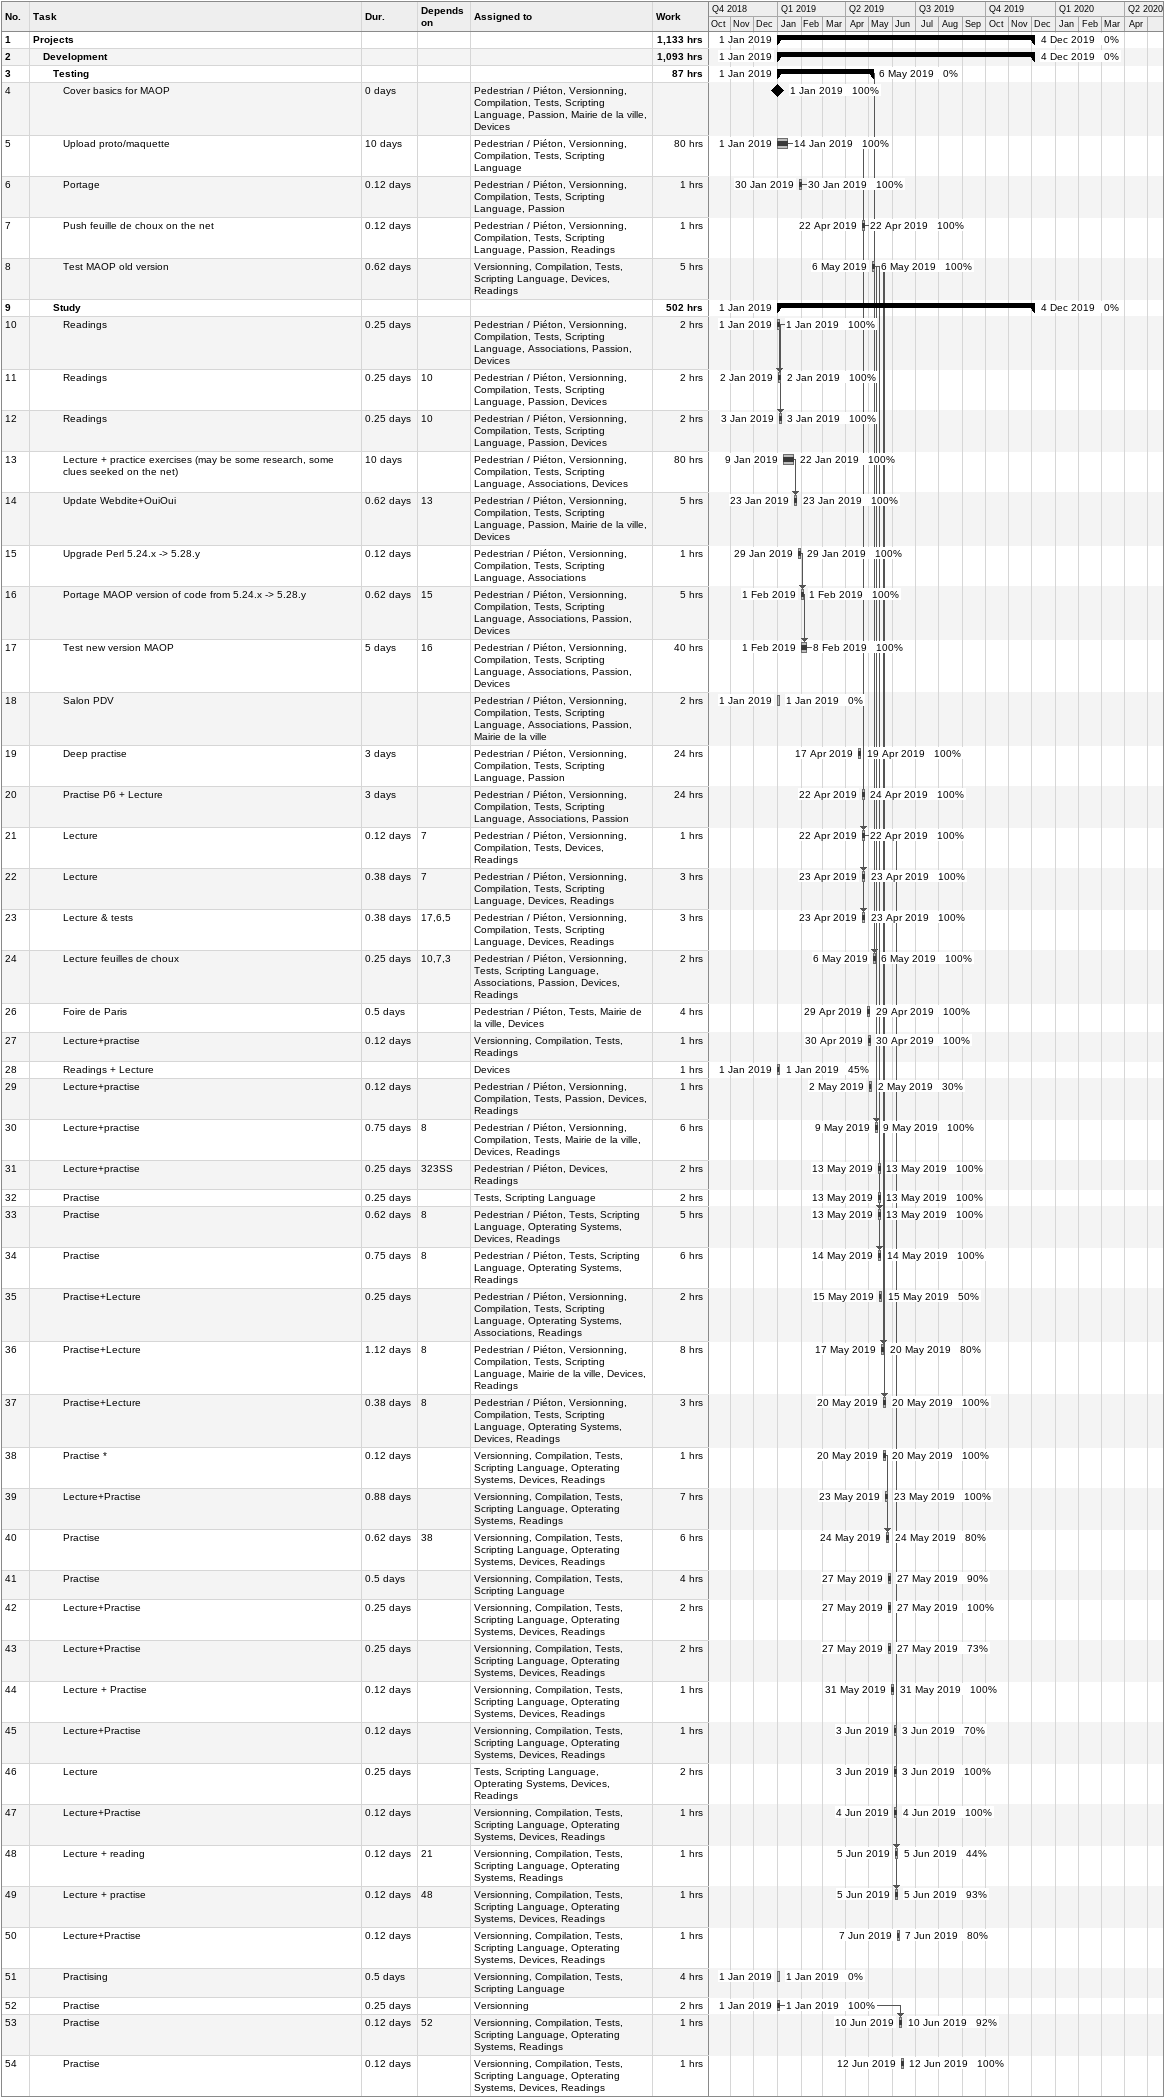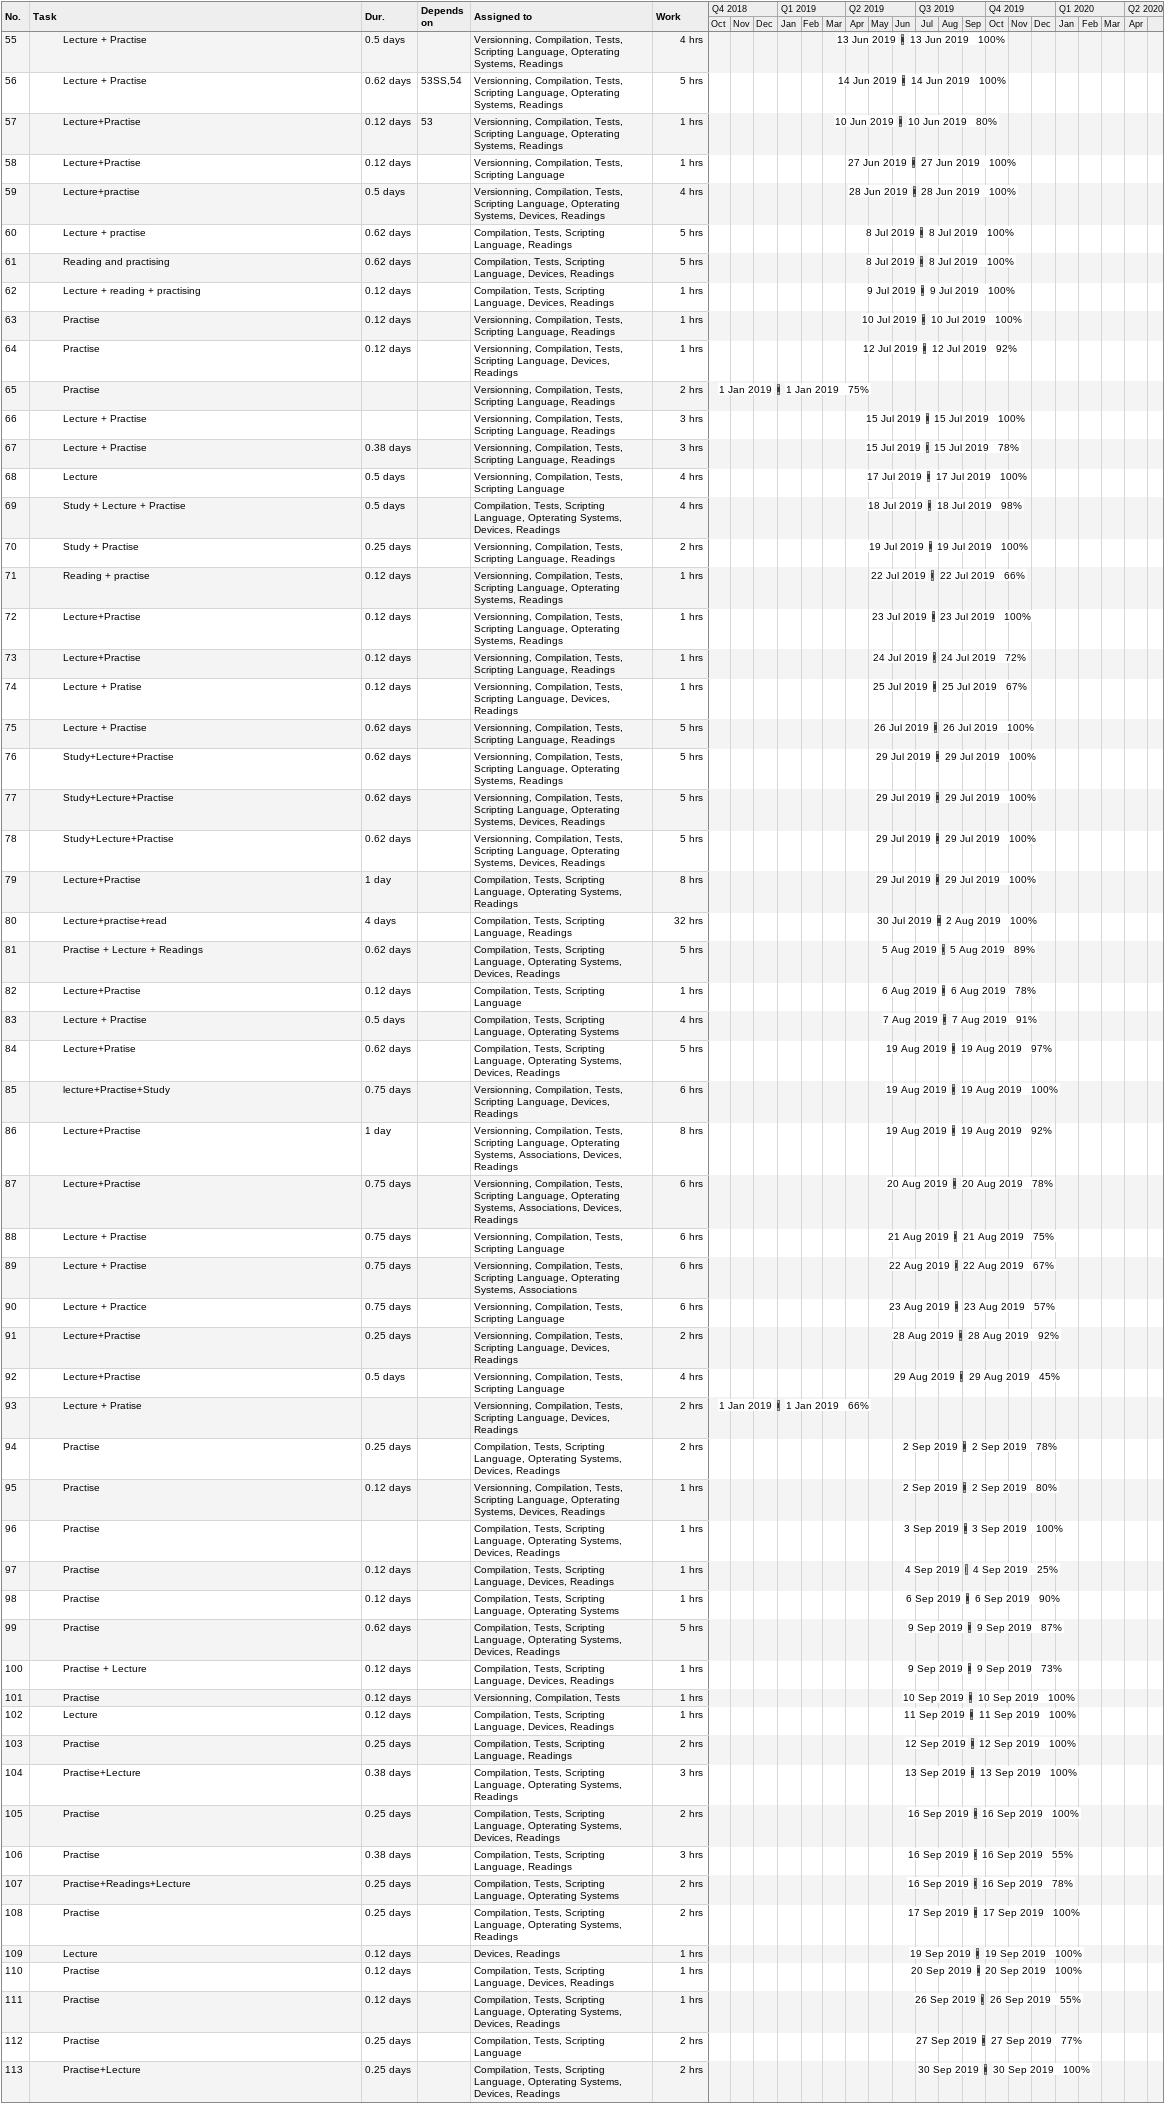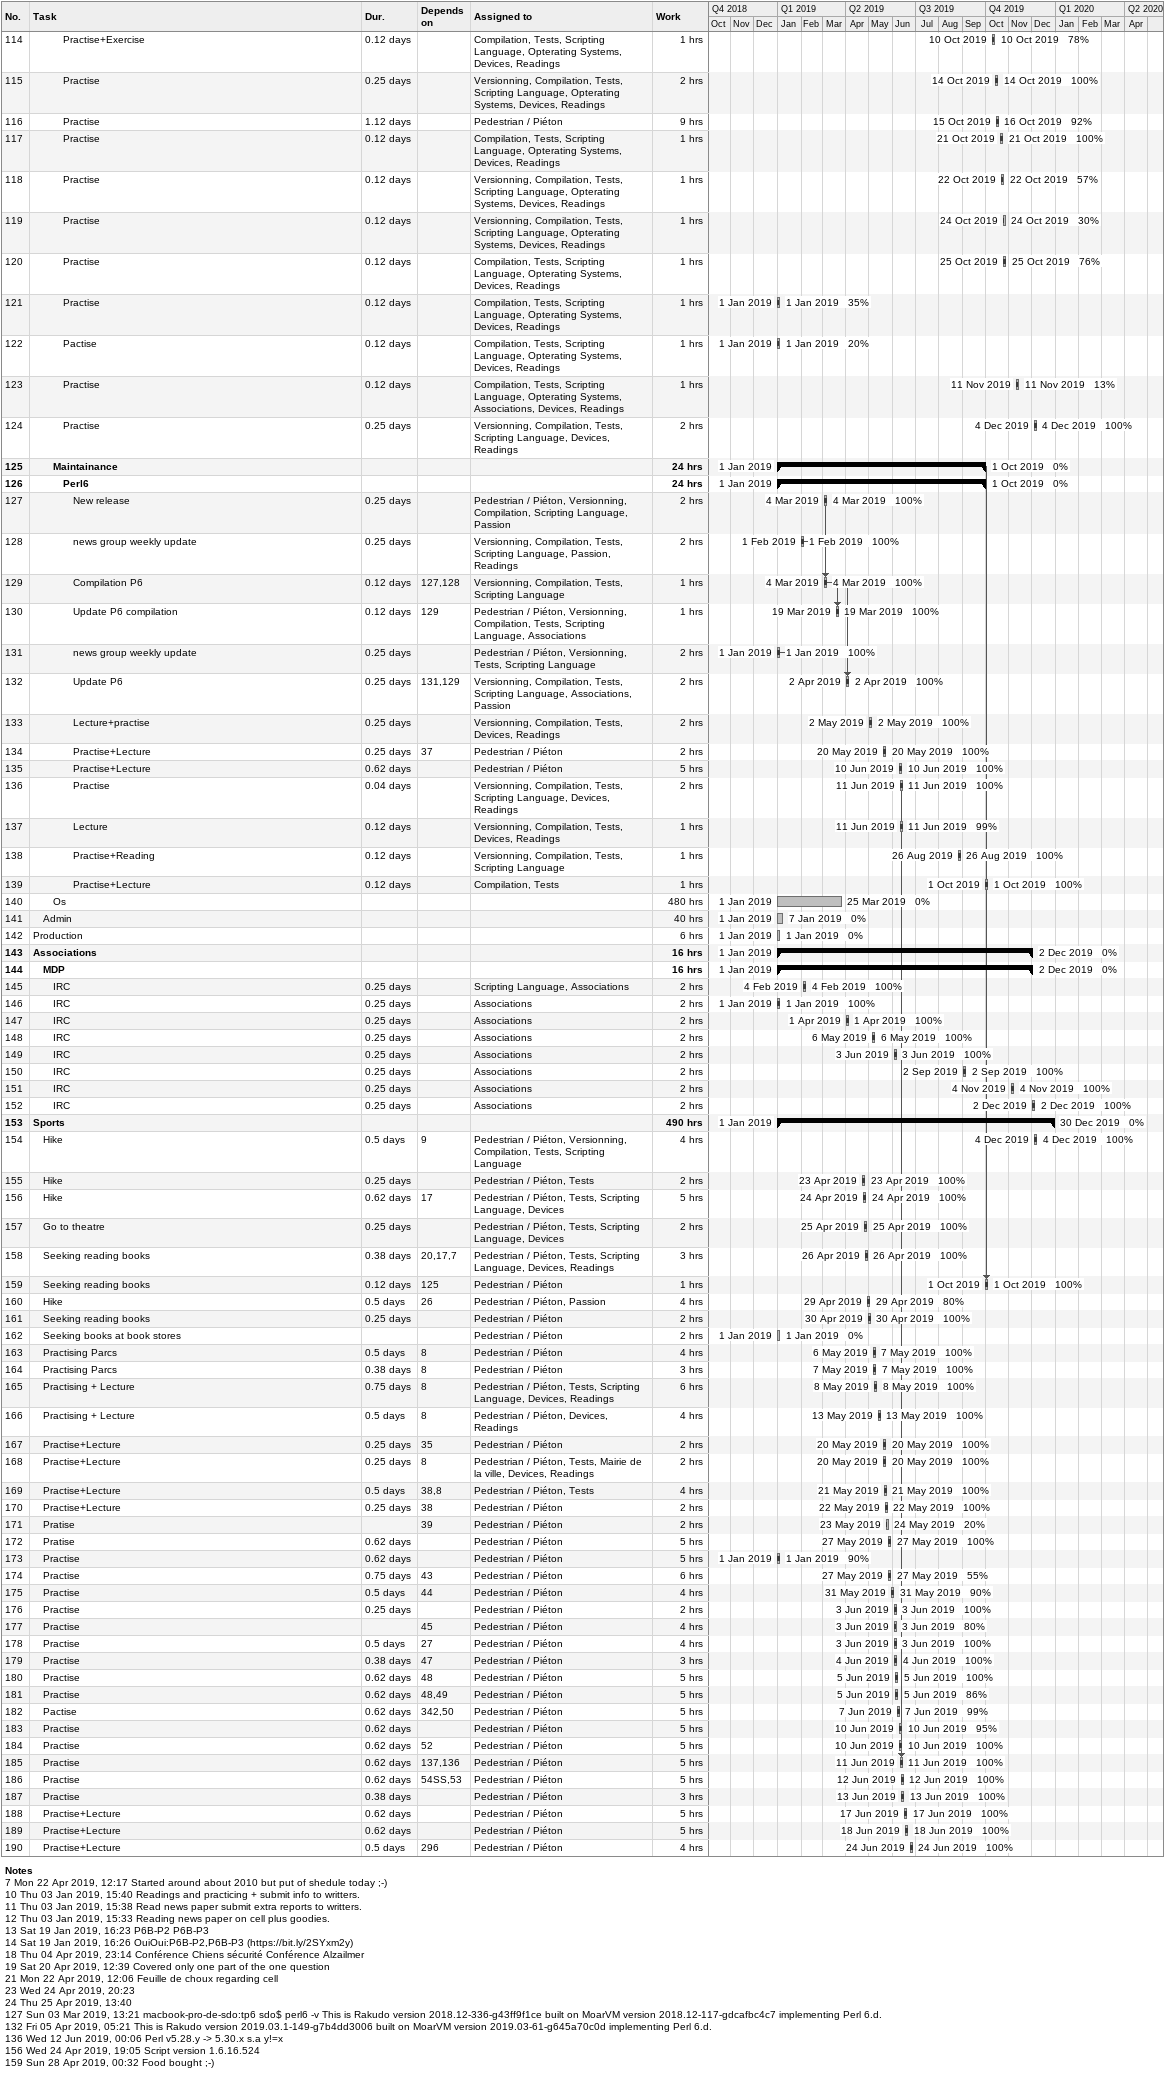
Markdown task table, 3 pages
| ID | Level | Task | Duration | Start | Finish | Predecessors | Resources | % complete | Work (h) |
|---|---|---|---|---|---|---|---|---|---|
| 1 | 1 | **Projects** |  | 2019-01-01 | 2019-12-04 |  |  | 0 | 1133 |
| 2 | 2 | **Development** |  | 2019-01-01 | 2019-12-04 |  |  | 0 | 1093 |
| 3 | 3 | **Testing** |  | 2019-01-01 | 2019-05-06 |  |  | 0 | 87 |
| 4 | 4 | Cover basics for MAOP | 0d | 2019-01-01 | 2019-01-01 |  | Pedestrian / Piéton, Versionning, Compilation, Tests, Scripting Language, Passion, Mairie de la ville, Devices | 100 |  |
| 5 | 4 | Upload proto/maquette | 10d | 2019-01-01 | 2019-01-14 |  | Pedestrian / Piéton, Versionning, Compilation, Tests, Scripting Language | 100 | 80 |
| 6 | 4 | Portage | 0.12d | 2019-01-30 | 2019-01-30 |  | Pedestrian / Piéton, Versionning, Compilation, Tests, Scripting Language, Passion | 100 | 1 |
| 7 | 4 | Push feuille de choux on the net | 0.12d | 2019-04-22 | 2019-04-22 |  | Pedestrian / Piéton, Versionning, Compilation, Tests, Scripting Language, Passion, Readings | 100 | 1 |
| 8 | 4 | Test MAOP old version | 0.62d | 2019-05-06 | 2019-05-06 |  | Versionning, Compilation, Tests, Scripting Language, Devices, Readings | 100 | 5 |
| 9 | 3 | **Study** |  | 2019-01-01 | 2019-12-04 |  |  | 0 | 502 |
| 10 | 4 | Readings | 0.25d | 2019-01-01 | 2019-01-01 |  | Pedestrian / Piéton, Versionning, Compilation, Tests, Scripting Language, Associations, Passion, Devices | 100 | 2 |
| 11 | 4 | Readings | 0.25d | 2019-01-02 | 2019-01-02 | 10 | Pedestrian / Piéton, Versionning, Compilation, Tests, Scripting Language, Passion, Devices | 100 | 2 |
| 12 | 4 | Readings | 0.25d | 2019-01-03 | 2019-01-03 | 10 | Pedestrian / Piéton, Versionning, Compilation, Tests, Scripting Language, Passion, Devices | 100 | 2 |
| 13 | 4 | Lecture + practice exercises (may be some research, some clues seeked on the net) | 10d | 2019-01-09 | 2019-01-22 |  | Pedestrian / Piéton, Versionning, Compilation, Tests, Scripting Language, Associations, Devices | 100 | 80 |
| 14 | 4 | Update Webdite+OuiOui | 0.62d | 2019-01-23 | 2019-01-23 | 13 | Pedestrian / Piéton, Versionning, Compilation, Tests, Scripting Language, Passion, Mairie de la ville, Devices | 100 | 5 |
| 15 | 4 | Upgrade Perl 5.24.x -> 5.28.y | 0.12d | 2019-01-29 | 2019-01-29 |  | Pedestrian / Piéton, Versionning, Compilation, Tests, Scripting Language, Associations | 100 | 1 |
| 16 | 4 | Portage MAOP version of code from 5.24.x -> 5.28.y | 0.62d | 2019-02-01 | 2019-02-01 | 15 | Pedestrian / Piéton, Versionning, Compilation, Tests, Scripting Language, Associations, Passion, Devices | 100 | 5 |
| 17 | 4 | Test new version MAOP | 5d | 2019-02-01 | 2019-02-08 | 16 | Pedestrian / Piéton, Versionning, Compilation, Tests, Scripting Language, Associations, Passion, Devices | 100 | 40 |
| 18 | 4 | Salon PDV |  | 2019-01-01 | 2019-01-01 |  | Pedestrian / Piéton, Versionning, Compilation, Tests, Scripting Language, Associations, Passion, Mairie de la ville | 0 | 2 |
| 19 | 4 | Deep practise | 3d | 2019-04-17 | 2019-04-19 |  | Pedestrian / Piéton, Versionning, Compilation, Tests, Scripting Language, Passion | 100 | 24 |
| 20 | 4 | Practise P6 + Lecture | 3d | 2019-04-22 | 2019-04-24 |  | Pedestrian / Piéton, Versionning, Compilation, Tests, Scripting Language, Associations, Passion | 100 | 24 |
| 21 | 4 | Lecture | 0.12d | 2019-04-22 | 2019-04-22 | 7 | Pedestrian / Piéton, Versionning, Compilation, Tests, Devices, Readings | 100 | 1 |
| 22 | 4 | Lecture | 0.38d | 2019-04-23 | 2019-04-23 | 7 | Pedestrian / Piéton, Versionning, Compilation, Tests, Scripting Language, Devices, Readings | 100 | 3 |
| 23 | 4 | Lecture & tests | 0.38d | 2019-04-23 | 2019-04-23 | 17, 6, 5 | Pedestrian / Piéton, Versionning, Compilation, Tests, Scripting Language, Devices, Readings | 100 | 3 |
| 24 | 4 | Lecture feuilles de choux | 0.25d | 2019-05-06 | 2019-05-06 | 10, 7, 3 | Pedestrian / Piéton, Versionning, Tests, Scripting Language, Associations, Passion, Devices, Readings | 100 | 2 |
| 26 | 4 | Foire de Paris | 0.5d | 2019-04-29 | 2019-04-29 |  | Pedestrian / Piéton, Tests, Mairie de la ville, Devices | 100 | 4 |
| 27 | 4 | Lecture+practise | 0.12d | 2019-04-30 | 2019-04-30 |  | Versionning, Compilation, Tests, Readings | 100 | 1 |
| 28 | 4 | Readings + Lecture |  | 2019-01-01 | 2019-01-01 |  | Devices | 45 | 1 |
| 29 | 4 | Lecture+practise | 0.12d | 2019-05-02 | 2019-05-02 |  | Pedestrian / Piéton, Versionning, Compilation, Tests, Passion, Devices, Readings | 30 | 1 |
| 30 | 4 | Lecture+practise | 0.75d | 2019-05-09 | 2019-05-09 | 8 | Pedestrian / Piéton, Versionning, Compilation, Tests, Mairie de la ville, Devices, Readings | 100 | 6 |
| 31 | 4 | Lecture+practise | 0.25d | 2019-05-13 | 2019-05-13 | 323SS | Pedestrian / Piéton, Devices, Readings | 100 | 2 |
| 32 | 4 | Practise | 0.25d | 2019-05-13 | 2019-05-13 |  | Tests, Scripting Language | 100 | 2 |
| 33 | 4 | Practise | 0.62d | 2019-05-13 | 2019-05-13 | 8 | Pedestrian / Piéton, Tests, Scripting Language, Opterating Systems, Devices, Readings | 100 | 5 |
| 34 | 4 | Practise | 0.75d | 2019-05-14 | 2019-05-14 | 8 | Pedestrian / Piéton, Tests, Scripting Language, Opterating Systems, Readings | 100 | 6 |
| 35 | 4 | Practise+Lecture | 0.25d | 2019-05-15 | 2019-05-15 |  | Pedestrian / Piéton, Versionning, Compilation, Tests, Scripting Language, Opterating Systems, Associations, Readings | 50 | 2 |
| 36 | 4 | Practise+Lecture | 1.12d | 2019-05-17 | 2019-05-20 | 8 | Pedestrian / Piéton, Versionning, Compilation, Tests, Scripting Language, Mairie de la ville, Devices, Readings | 80 | 8 |
| 37 | 4 | Practise+Lecture | 0.38d | 2019-05-20 | 2019-05-20 | 8 | Pedestrian / Piéton, Versionning, Compilation, Tests, Scripting Language, Opterating Systems, Devices, Readings | 100 | 3 |
| 38 | 4 | Practise * | 0.12d | 2019-05-20 | 2019-05-20 |  | Versionning, Compilation, Tests, Scripting Language, Opterating Systems, Devices, Readings | 100 | 1 |
| 39 | 4 | Lecture+Practise | 0.88d | 2019-05-23 | 2019-05-23 |  | Versionning, Compilation, Tests, Scripting Language, Opterating Systems, Readings | 100 | 7 |
| 40 | 4 | Practise | 0.62d | 2019-05-24 | 2019-05-24 | 38 | Versionning, Compilation, Tests, Scripting Language, Opterating Systems, Devices, Readings | 80 | 6 |
| 41 | 4 | Practise | 0.5d | 2019-05-27 | 2019-05-27 |  | Versionning, Compilation, Tests, Scripting Language | 90 | 4 |
| 42 | 4 | Lecture+Practise | 0.25d | 2019-05-27 | 2019-05-27 |  | Versionning, Compilation, Tests, Scripting Language, Opterating Systems, Devices, Readings | 100 | 2 |
| 43 | 4 | Lecture+Practise | 0.25d | 2019-05-27 | 2019-05-27 |  | Versionning, Compilation, Tests, Scripting Language, Opterating Systems, Devices, Readings | 73 | 2 |
| 44 | 4 | Lecture + Practise | 0.12d | 2019-05-31 | 2019-05-31 |  | Versionning, Compilation, Tests, Scripting Language, Opterating Systems, Devices, Readings | 100 | 1 |
| 45 | 4 | Lecture+Practise | 0.12d | 2019-06-03 | 2019-06-03 |  | Versionning, Compilation, Tests, Scripting Language, Opterating Systems, Devices, Readings | 70 | 1 |
| 46 | 4 | Lecture | 0.25d | 2019-06-03 | 2019-06-03 |  | Tests, Scripting Language, Opterating Systems, Devices, Readings | 100 | 2 |
| 47 | 4 | Lecture+Practise | 0.12d | 2019-06-04 | 2019-06-04 |  | Versionning, Compilation, Tests, Scripting Language, Opterating Systems, Devices, Readings | 100 | 1 |
| 48 | 4 | Lecture + reading | 0.12d | 2019-06-05 | 2019-06-05 | 21 | Versionning, Compilation, Tests, Scripting Language, Opterating Systems, Readings | 44 | 1 |
| 49 | 4 | Lecture + practise | 0.12d | 2019-06-05 | 2019-06-05 | 48 | Versionning, Compilation, Tests, Scripting Language, Opterating Systems, Devices, Readings | 93 | 1 |
| 50 | 4 | Lecture+Practise | 0.12d | 2019-06-07 | 2019-06-07 |  | Versionning, Compilation, Tests, Scripting Language, Opterating Systems, Devices, Readings | 80 | 1 |
| 51 | 4 | Practising | 0.5d | 2019-01-01 | 2019-01-01 |  | Versionning, Compilation, Tests, Scripting Language | 0 | 4 |
| 52 | 4 | Practise | 0.25d | 2019-01-01 | 2019-01-01 |  | Versionning | 100 | 2 |
| 53 | 4 | Practise | 0.12d | 2019-06-10 | 2019-06-10 | 52 | Versionning, Compilation, Tests, Scripting Language, Opterating Systems, Readings | 92 | 1 |
| 54 | 4 | Practise | 0.12d | 2019-06-12 | 2019-06-12 |  | Versionning, Compilation, Tests, Scripting Language, Opterating Systems, Devices, Readings | 100 | 1 |
| 55 | 4 | Lecture + Practise | 0.5d | 2019-06-13 | 2019-06-13 |  | Versionning, Compilation, Tests, Scripting Language, Opterating Systems, Readings | 100 | 4 |
| 56 | 4 | Lecture + Practise | 0.62d | 2019-06-14 | 2019-06-14 | 53SS, 54 | Versionning, Compilation, Tests, Scripting Language, Opterating Systems, Readings | 100 | 5 |
| 57 | 4 | Lecture+Practise | 0.12d | 2019-06-10 | 2019-06-10 | 53 | Versionning, Compilation, Tests, Scripting Language, Opterating Systems, Readings | 80 | 1 |
| 58 | 4 | Lecture+Practise | 0.12d | 2019-06-27 | 2019-06-27 |  | Versionning, Compilation, Tests, Scripting Language | 100 | 1 |
| 59 | 4 | Lecture+practise | 0.5d | 2019-06-28 | 2019-06-28 |  | Versionning, Compilation, Tests, Scripting Language, Opterating Systems, Devices, Readings | 100 | 4 |
| 60 | 4 | Lecture + practise | 0.62d | 2019-07-08 | 2019-07-08 |  | Compilation, Tests, Scripting Language, Readings | 100 | 5 |
| 61 | 4 | Reading and practising | 0.62d | 2019-07-08 | 2019-07-08 |  | Compilation, Tests, Scripting Language, Devices, Readings | 100 | 5 |
| 62 | 4 | Lecture + reading + practising | 0.12d | 2019-07-09 | 2019-07-09 |  | Compilation, Tests, Scripting Language, Devices, Readings | 100 | 1 |
| 63 | 4 | Practise | 0.12d | 2019-07-10 | 2019-07-10 |  | Versionning, Compilation, Tests, Scripting Language, Readings | 100 | 1 |
| 64 | 4 | Practise | 0.12d | 2019-07-12 | 2019-07-12 |  | Versionning, Compilation, Tests, Scripting Language, Devices, Readings | 92 | 1 |
| 65 | 4 | Practise |  | 2019-01-01 | 2019-01-01 |  | Versionning, Compilation, Tests, Scripting Language, Readings | 75 | 2 |
| 66 | 4 | Lecture + Practise |  | 2019-07-15 | 2019-07-15 |  | Versionning, Compilation, Tests, Scripting Language, Readings | 100 | 3 |
| 67 | 4 | Lecture + Practise | 0.38d | 2019-07-15 | 2019-07-15 |  | Versionning, Compilation, Tests, Scripting Language, Readings | 78 | 3 |
| 68 | 4 | Lecture | 0.5d | 2019-07-17 | 2019-07-17 |  | Versionning, Compilation, Tests, Scripting Language | 100 | 4 |
| 69 | 4 | Study + Lecture + Practise | 0.5d | 2019-07-18 | 2019-07-18 |  | Compilation, Tests, Scripting Language, Opterating Systems, Devices, Readings | 98 | 4 |
| 70 | 4 | Study + Practise | 0.25d | 2019-07-19 | 2019-07-19 |  | Versionning, Compilation, Tests, Scripting Language, Readings | 100 | 2 |
| 71 | 4 | Reading + practise | 0.12d | 2019-07-22 | 2019-07-22 |  | Versionning, Compilation, Tests, Scripting Language, Opterating Systems, Readings | 66 | 1 |
| 72 | 4 | Lecture+Practise | 0.12d | 2019-07-23 | 2019-07-23 |  | Versionning, Compilation, Tests, Scripting Language, Opterating Systems, Readings | 100 | 1 |
| 73 | 4 | Lecture+Practise | 0.12d | 2019-07-24 | 2019-07-24 |  | Versionning, Compilation, Tests, Scripting Language, Readings | 72 | 1 |
| 74 | 4 | Lecture + Pratise | 0.12d | 2019-07-25 | 2019-07-25 |  | Versionning, Compilation, Tests, Scripting Language, Devices, Readings | 67 | 1 |
| 75 | 4 | Lecture + Practise | 0.62d | 2019-07-26 | 2019-07-26 |  | Versionning, Compilation, Tests, Scripting Language, Readings | 100 | 5 |
| 76 | 4 | Study+Lecture+Practise | 0.62d | 2019-07-29 | 2019-07-29 |  | Versionning, Compilation, Tests, Scripting Language, Opterating Systems, Readings | 100 | 5 |
| 77 | 4 | Study+Lecture+Practise | 0.62d | 2019-07-29 | 2019-07-29 |  | Versionning, Compilation, Tests, Scripting Language, Opterating Systems, Devices, Readings | 100 | 5 |
| 78 | 4 | Study+Lecture+Practise | 0.62d | 2019-07-29 | 2019-07-29 |  | Versionning, Compilation, Tests, Scripting Language, Opterating Systems, Devices, Readings | 100 | 5 |
| 79 | 4 | Lecture+Practise | 1d | 2019-07-29 | 2019-07-29 |  | Compilation, Tests, Scripting Language, Opterating Systems, Readings | 100 | 8 |
| 80 | 4 | Lecture+practise+read | 4d | 2019-07-30 | 2019-08-02 |  | Compilation, Tests, Scripting Language, Readings | 100 | 32 |
| 81 | 4 | Practise + Lecture + Readings | 0.62d | 2019-08-05 | 2019-08-05 |  | Compilation, Tests, Scripting Language, Opterating Systems, Devices, Readings | 89 | 5 |
| 82 | 4 | Lecture+Practise | 0.12d | 2019-08-06 | 2019-08-06 |  | Compilation, Tests, Scripting Language | 78 | 1 |
| 83 | 4 | Lecture + Practise | 0.5d | 2019-08-07 | 2019-08-07 |  | Compilation, Tests, Scripting Language, Opterating Systems | 91 | 4 |
| 84 | 4 | Lecture+Pratise | 0.62d | 2019-08-19 | 2019-08-19 |  | Compilation, Tests, Scripting Language, Opterating Systems, Devices, Readings | 97 | 5 |
| 85 | 4 | lecture+Practise+Study | 0.75d | 2019-08-19 | 2019-08-19 |  | Versionning, Compilation, Tests, Scripting Language, Devices, Readings | 100 | 6 |
| 86 | 4 | Lecture+Practise | 1d | 2019-08-19 | 2019-08-19 |  | Versionning, Compilation, Tests, Scripting Language, Opterating Systems, Associations, Devices, Readings | 92 | 8 |
| 87 | 4 | Lecture+Practise | 0.75d | 2019-08-20 | 2019-08-20 |  | Versionning, Compilation, Tests, Scripting Language, Opterating Systems, Associations, Devices, Readings | 78 | 6 |
| 88 | 4 | Lecture + Practise | 0.75d | 2019-08-21 | 2019-08-21 |  | Versionning, Compilation, Tests, Scripting Language | 75 | 6 |
| 89 | 4 | Lecture + Practise | 0.75d | 2019-08-22 | 2019-08-22 |  | Versionning, Compilation, Tests, Scripting Language, Opterating Systems, Associations | 67 | 6 |
| 90 | 4 | Lecture + Practice | 0.75d | 2019-08-23 | 2019-08-23 |  | Versionning, Compilation, Tests, Scripting Language | 57 | 6 |
| 91 | 4 | Lecture+Practise | 0.25d | 2019-08-28 | 2019-08-28 |  | Versionning, Compilation, Tests, Scripting Language, Devices, Readings | 92 | 2 |
| 92 | 4 | Lecture+Practise | 0.5d | 2019-08-29 | 2019-08-29 |  | Versionning, Compilation, Tests, Scripting Language | 45 | 4 |
| 93 | 4 | Lecture + Pratise |  | 2019-01-01 | 2019-01-01 |  | Versionning, Compilation, Tests, Scripting Language, Devices, Readings | 66 | 2 |
| 94 | 4 | Practise | 0.25d | 2019-09-02 | 2019-09-02 |  | Compilation, Tests, Scripting Language, Opterating Systems, Devices, Readings | 78 | 2 |
| 95 | 4 | Practise | 0.12d | 2019-09-02 | 2019-09-02 |  | Versionning, Compilation, Tests, Scripting Language, Opterating Systems, Devices, Readings | 80 | 1 |
| 96 | 4 | Practise |  | 2019-09-03 | 2019-09-03 |  | Compilation, Tests, Scripting Language, Opterating Systems, Devices, Readings | 100 | 1 |
| 97 | 4 | Practise | 0.12d | 2019-09-04 | 2019-09-04 |  | Compilation, Tests, Scripting Language, Devices, Readings | 25 | 1 |
| 98 | 4 | Practise | 0.12d | 2019-09-06 | 2019-09-06 |  | Compilation, Tests, Scripting Language, Opterating Systems | 90 | 1 |
| 99 | 4 | Practise | 0.62d | 2019-09-09 | 2019-09-09 |  | Compilation, Tests, Scripting Language, Opterating Systems, Devices, Readings | 87 | 5 |
| 100 | 4 | Practise + Lecture | 0.12d | 2019-09-09 | 2019-09-09 |  | Compilation, Tests, Scripting Language, Devices, Readings | 73 | 1 |
| 101 | 4 | Practise | 0.12d | 2019-09-10 | 2019-09-10 |  | Versionning, Compilation, Tests | 100 | 1 |
| 102 | 4 | Lecture | 0.12d | 2019-09-11 | 2019-09-11 |  | Compilation, Tests, Scripting Language, Devices, Readings | 100 | 1 |
| 103 | 4 | Practise | 0.25d | 2019-09-12 | 2019-09-12 |  | Compilation, Tests, Scripting Language, Readings | 100 | 2 |
| 104 | 4 | Practise+Lecture | 0.38d | 2019-09-13 | 2019-09-13 |  | Compilation, Tests, Scripting Language, Opterating Systems, Readings | 100 | 3 |
| 105 | 4 | Practise | 0.25d | 2019-09-16 | 2019-09-16 |  | Compilation, Tests, Scripting Language, Opterating Systems, Devices, Readings | 100 | 2 |
| 106 | 4 | Practise | 0.38d | 2019-09-16 | 2019-09-16 |  | Compilation, Tests, Scripting Language, Readings | 55 | 3 |
| 107 | 4 | Practise+Readings+Lecture | 0.25d | 2019-09-16 | 2019-09-16 |  | Compilation, Tests, Scripting Language, Opterating Systems | 78 | 2 |
| 108 | 4 | Practise | 0.25d | 2019-09-17 | 2019-09-17 |  | Compilation, Tests, Scripting Language, Opterating Systems, Readings | 100 | 2 |
| 109 | 4 | Lecture | 0.12d | 2019-09-19 | 2019-09-19 |  | Devices, Readings | 100 | 1 |
| 110 | 4 | Practise | 0.12d | 2019-09-20 | 2019-09-20 |  | Compilation, Tests, Scripting Language, Devices, Readings | 100 | 1 |
| 111 | 4 | Practise | 0.12d | 2019-09-26 | 2019-09-26 |  | Compilation, Tests, Scripting Language, Opterating Systems, Devices, Readings | 55 | 1 |
| 112 | 4 | Practise | 0.25d | 2019-09-27 | 2019-09-27 |  | Compilation, Tests, Scripting Language | 77 | 2 |
| 113 | 4 | Practise+Lecture | 0.25d | 2019-09-30 | 2019-09-30 |  | Compilation, Tests, Scripting Language, Opterating Systems, Devices, Readings | 100 | 2 |
| 114 | 4 | Practise+Exercise | 0.12d | 2019-10-10 | 2019-10-10 |  | Compilation, Tests, Scripting Language, Opterating Systems, Devices, Readings | 78 | 1 |
| 115 | 4 | Practise | 0.25d | 2019-10-14 | 2019-10-14 |  | Versionning, Compilation, Tests, Scripting Language, Opterating Systems, Devices, Readings | 100 | 2 |
| 116 | 4 | Practise | 1.12d | 2019-10-15 | 2019-10-16 |  | Pedestrian / Piéton | 92 | 9 |
| 117 | 4 | Practise | 0.12d | 2019-10-21 | 2019-10-21 |  | Compilation, Tests, Scripting Language, Opterating Systems, Devices, Readings | 100 | 1 |
| 118 | 4 | Practise | 0.12d | 2019-10-22 | 2019-10-22 |  | Versionning, Compilation, Tests, Scripting Language, Opterating Systems, Devices, Readings | 57 | 1 |
| 119 | 4 | Practise | 0.12d | 2019-10-24 | 2019-10-24 |  | Versionning, Compilation, Tests, Scripting Language, Opterating Systems, Devices, Readings | 30 | 1 |
| 120 | 4 | Practise | 0.12d | 2019-10-25 | 2019-10-25 |  | Compilation, Tests, Scripting Language, Opterating Systems, Devices, Readings | 76 | 1 |
| 121 | 4 | Practise | 0.12d | 2019-01-01 | 2019-01-01 |  | Compilation, Tests, Scripting Language, Opterating Systems, Devices, Readings | 35 | 1 |
| 122 | 4 | Pactise | 0.12d | 2019-01-01 | 2019-01-01 |  | Compilation, Tests, Scripting Language, Opterating Systems, Devices, Readings | 20 | 1 |
| 123 | 4 | Practise | 0.12d | 2019-11-11 | 2019-11-11 |  | Compilation, Tests, Scripting Language, Opterating Systems, Associations, Devices, Readings | 13 | 1 |
| 124 | 4 | Practise | 0.25d | 2019-12-04 | 2019-12-04 |  | Versionning, Compilation, Tests, Scripting Language, Devices, Readings | 100 | 2 |
| 125 | 3 | **Maintainance** |  | 2019-01-01 | 2019-10-01 |  |  | 0 | 24 |
| 126 | 4 | **Perl6** |  | 2019-01-01 | 2019-10-01 |  |  | 0 | 24 |
| 127 | 5 | New release | 0.25d | 2019-03-04 | 2019-03-04 |  | Pedestrian / Piéton, Versionning, Compilation, Scripting Language, Passion | 100 | 2 |
| 128 | 5 | news group weekly update | 0.25d | 2019-02-01 | 2019-02-01 |  | Versionning, Compilation, Tests, Scripting Language, Passion, Readings | 100 | 2 |
| 129 | 5 | Compilation P6 | 0.12d | 2019-03-04 | 2019-03-04 | 127, 128 | Versionning, Compilation, Tests, Scripting Language | 100 | 1 |
| 130 | 5 | Update P6 compilation | 0.12d | 2019-03-19 | 2019-03-19 | 129 | Pedestrian / Piéton, Versionning, Compilation, Tests, Scripting Language, Associations | 100 | 1 |
| 131 | 5 | news group weekly update | 0.25d | 2019-01-01 | 2019-01-01 |  | Pedestrian / Piéton, Versionning, Tests, Scripting Language | 100 | 2 |
| 132 | 5 | Update P6 | 0.25d | 2019-04-02 | 2019-04-02 | 131, 129 | Versionning, Compilation, Tests, Scripting Language, Associations, Passion | 100 | 2 |
| 133 | 5 | Lecture+practise | 0.25d | 2019-05-02 | 2019-05-02 |  | Versionning, Compilation, Tests, Devices, Readings | 100 | 2 |
| 134 | 5 | Practise+Lecture | 0.25d | 2019-05-20 | 2019-05-20 | 37 | Pedestrian / Piéton | 100 | 2 |
| 135 | 5 | Practise+Lecture | 0.62d | 2019-06-10 | 2019-06-10 |  | Pedestrian / Piéton | 100 | 5 |
| 136 | 5 | Practise | 0.04d | 2019-06-11 | 2019-06-11 |  | Versionning, Compilation, Tests, Scripting Language, Devices, Readings | 100 | 2 |
| 137 | 5 | Lecture | 0.12d | 2019-06-11 | 2019-06-11 |  | Versionning, Compilation, Tests, Devices, Readings | 99 | 1 |
| 138 | 5 | Practise+Reading | 0.12d | 2019-08-26 | 2019-08-26 |  | Versionning, Compilation, Tests, Scripting Language | 100 | 1 |
| 139 | 5 | Practise+Lecture | 0.12d | 2019-10-01 | 2019-10-01 |  | Compilation, Tests | 100 | 1 |
| 140 | 3 | Os |  | 2019-01-01 | 2019-03-25 |  |  | 0 | 480 |
| 141 | 2 | Admin |  | 2019-01-01 | 2019-01-07 |  |  | 0 | 40 |
| 142 | 1 | Production |  | 2019-01-01 | 2019-01-01 |  |  | 0 | 6 |
| 143 | 1 | **Associations** |  | 2019-01-01 | 2019-12-02 |  |  | 0 | 16 |
| 144 | 2 | **MDP** |  | 2019-01-01 | 2019-12-02 |  |  | 0 | 16 |
| 145 | 3 | IRC | 0.25d | 2019-02-04 | 2019-02-04 |  | Scripting Language, Associations | 100 | 2 |
| 146 | 3 | IRC | 0.25d | 2019-01-01 | 2019-01-01 |  | Associations | 100 | 2 |
| 147 | 3 | IRC | 0.25d | 2019-04-01 | 2019-04-01 |  | Associations | 100 | 2 |
| 148 | 3 | IRC | 0.25d | 2019-05-06 | 2019-05-06 |  | Associations | 100 | 2 |
| 149 | 3 | IRC | 0.25d | 2019-06-03 | 2019-06-03 |  | Associations | 100 | 2 |
| 150 | 3 | IRC | 0.25d | 2019-09-02 | 2019-09-02 |  | Associations | 100 | 2 |
| 151 | 3 | IRC | 0.25d | 2019-11-04 | 2019-11-04 |  | Associations | 100 | 2 |
| 152 | 3 | IRC | 0.25d | 2019-12-02 | 2019-12-02 |  | Associations | 100 | 2 |
| 153 | 1 | **Sports** |  | 2019-01-01 | 2019-12-30 |  |  | 0 | 490 |
| 154 | 2 | Hike | 0.5d | 2019-12-04 | 2019-12-04 | 9 | Pedestrian / Piéton, Versionning, Compilation, Tests, Scripting Language | 100 | 4 |
| 155 | 2 | Hike | 0.25d | 2019-04-23 | 2019-04-23 |  | Pedestrian / Piéton, Tests | 100 | 2 |
| 156 | 2 | Hike | 0.62d | 2019-04-24 | 2019-04-24 | 17 | Pedestrian / Piéton, Tests, Scripting Language, Devices | 100 | 5 |
| 157 | 2 | Go to theatre | 0.25d | 2019-04-25 | 2019-04-25 |  | Pedestrian / Piéton, Tests, Scripting Language, Devices | 100 | 2 |
| 158 | 2 | Seeking reading books | 0.38d | 2019-04-26 | 2019-04-26 | 20, 17, 7 | Pedestrian / Piéton, Tests, Scripting Language, Devices, Readings | 100 | 3 |
| 159 | 2 | Seeking reading books | 0.12d | 2019-10-01 | 2019-10-01 | 125 | Pedestrian / Piéton | 100 | 1 |
| 160 | 2 | Hike | 0.5d | 2019-04-29 | 2019-04-29 | 26 | Pedestrian / Piéton, Passion | 80 | 4 |
| 161 | 2 | Seeking reading books | 0.25d | 2019-04-30 | 2019-04-30 |  | Pedestrian / Piéton | 100 | 2 |
| 162 | 2 | Seeking books at book stores |  | 2019-01-01 | 2019-01-01 |  | Pedestrian / Piéton | 0 | 2 |
| 163 | 2 | Practising Parcs | 0.5d | 2019-05-06 | 2019-05-07 | 8 | Pedestrian / Piéton | 100 | 4 |
| 164 | 2 | Practising Parcs | 0.38d | 2019-05-07 | 2019-05-07 | 8 | Pedestrian / Piéton | 100 | 3 |
| 165 | 2 | Practising + Lecture | 0.75d | 2019-05-08 | 2019-05-08 | 8 | Pedestrian / Piéton, Tests, Scripting Language, Devices, Readings | 100 | 6 |
| 166 | 2 | Practising + Lecture | 0.5d | 2019-05-13 | 2019-05-13 | 8 | Pedestrian / Piéton, Devices, Readings | 100 | 4 |
| 167 | 2 | Practise+Lecture | 0.25d | 2019-05-20 | 2019-05-20 | 35 | Pedestrian / Piéton | 100 | 2 |
| 168 | 2 | Practise+Lecture | 0.25d | 2019-05-20 | 2019-05-20 | 8 | Pedestrian / Piéton, Tests, Mairie de la ville, Devices, Readings | 100 | 2 |
| 169 | 2 | Practise+Lecture | 0.5d | 2019-05-21 | 2019-05-21 | 38, 8 | Pedestrian / Piéton, Tests | 100 | 4 |
| 170 | 2 | Practise+Lecture | 0.25d | 2019-05-22 | 2019-05-22 | 38 | Pedestrian / Piéton | 100 | 2 |
| 171 | 2 | Pratise |  | 2019-05-23 | 2019-05-24 | 39 | Pedestrian / Piéton | 20 | 2 |
| 172 | 2 | Pratise | 0.62d | 2019-05-27 | 2019-05-27 |  | Pedestrian / Piéton | 100 | 5 |
| 173 | 2 | Practise | 0.62d | 2019-01-01 | 2019-01-01 |  | Pedestrian / Piéton | 90 | 5 |
| 174 | 2 | Practise | 0.75d | 2019-05-27 | 2019-05-27 | 43 | Pedestrian / Piéton | 55 | 6 |
| 175 | 2 | Practise | 0.5d | 2019-05-31 | 2019-05-31 | 44 | Pedestrian / Piéton | 90 | 4 |
| 176 | 2 | Practise | 0.25d | 2019-06-03 | 2019-06-03 |  | Pedestrian / Piéton | 100 | 2 |
| 177 | 2 | Practise |  | 2019-06-03 | 2019-06-03 | 45 | Pedestrian / Piéton | 80 | 4 |
| 178 | 2 | Practise | 0.5d | 2019-06-03 | 2019-06-03 | 27 | Pedestrian / Piéton | 100 | 4 |
| 179 | 2 | Practise | 0.38d | 2019-06-04 | 2019-06-04 | 47 | Pedestrian / Piéton | 100 | 3 |
| 180 | 2 | Practise | 0.62d | 2019-06-05 | 2019-06-05 | 48 | Pedestrian / Piéton | 100 | 5 |
| 181 | 2 | Practise | 0.62d | 2019-06-05 | 2019-06-05 | 48, 49 | Pedestrian / Piéton | 86 | 5 |
| 182 | 2 | Pactise | 0.62d | 2019-06-07 | 2019-06-07 | 342, 50 | Pedestrian / Piéton | 99 | 5 |
| 183 | 2 | Practise | 0.62d | 2019-06-10 | 2019-06-10 |  | Pedestrian / Piéton | 95 | 5 |
| 184 | 2 | Practise | 0.62d | 2019-06-10 | 2019-06-10 | 52 | Pedestrian / Piéton | 100 | 5 |
| 185 | 2 | Practise | 0.62d | 2019-06-11 | 2019-06-11 | 137, 136 | Pedestrian / Piéton | 100 | 5 |
| 186 | 2 | Practise | 0.62d | 2019-06-12 | 2019-06-12 | 54SS, 53 | Pedestrian / Piéton | 100 | 5 |
| 187 | 2 | Practise | 0.38d | 2019-06-13 | 2019-06-13 |  | Pedestrian / Piéton | 100 | 3 |
| 188 | 2 | Practise+Lecture | 0.62d | 2019-06-17 | 2019-06-17 |  | Pedestrian / Piéton | 100 | 5 |
| 189 | 2 | Practise+Lecture | 0.62d | 2019-06-18 | 2019-06-18 |  | Pedestrian / Piéton | 100 | 5 |
| 190 | 2 | Practise+Lecture | 0.5d | 2019-06-24 | 2019-06-24 | 296 | Pedestrian / Piéton | 100 | 4 |

Notes
- 7: Mon 22 Apr 2019, 12:17 Started around about 2010 but put of shedule today ;-)
- 10: Thu 03 Jan 2019, 15:40 Readings and practicing + submit info to writters.
- 11: Thu 03 Jan 2019, 15:38 Read news paper submit extra reports to writters.
- 12: Thu 03 Jan 2019, 15:33 Reading news paper on cell plus goodies.
- 13: Sat 19 Jan 2019, 16:23 P6B-P2 P6B-P3
- 14: Sat 19 Jan 2019, 16:26 OuiOui:P6B-P2,P6B-P3 (https://bit.ly/2SYxm2y)
- 18: Thu 04 Apr 2019, 23:14 Conférence Chiens sécurité Conférence Alzailmer
- 19: Sat 20 Apr 2019, 12:39 Covered only one part of the one question
- 21: Mon 22 Apr 2019, 12:06 Feuille de choux regarding cell
- 23: Wed 24 Apr 2019, 20:23
- 24: Thu 25 Apr 2019, 13:40
- 127: Sun 03 Mar 2019, 13:21 macbook-pro-de-sdo:tp6 sdo$ perl6 -v This is Rakudo version 2018.12-336-g43ff9f1ce built on MoarVM version 2018.12-117-gdcafbc4c7 implementing Perl 6.d.
- 132: Fri 05 Apr 2019, 05:21 This is Rakudo version 2019.03.1-149-g7b4dd3006 built on MoarVM version 2019.03-61-g645a70c0d implementing Perl 6.d.
- 136: Wed 12 Jun 2019, 00:06 Perl v5.28.y -> 5.30.x s.a y!=x
- 156: Wed 24 Apr 2019, 19:05 Script version 1.6.16.524
- 159: Sun 28 Apr 2019, 00:32 Food bought ;-)
